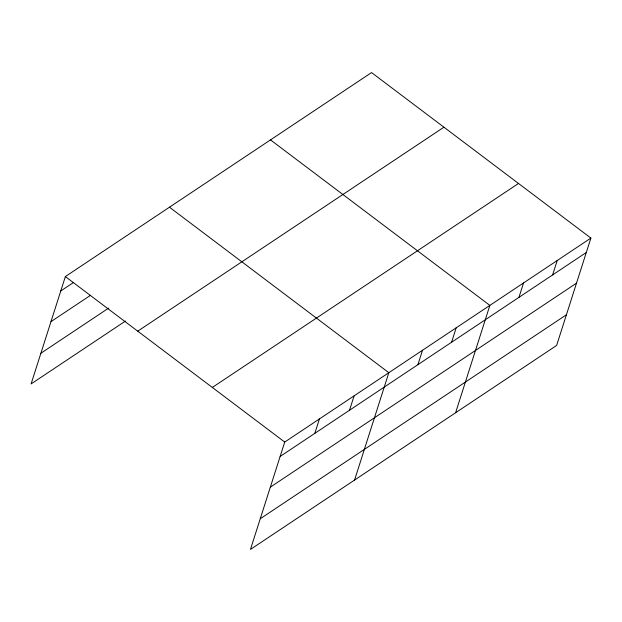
<?xml version="1.0" encoding="UTF-8"?>
<svg xmlns="http://www.w3.org/2000/svg" width="622" height="622" viewBox="0 0 622 622"><rect width="100%" height="100%" fill="white"/><g stroke="black" fill="none" stroke-linecap="round" stroke-linejoin="round"><path stroke-width="0.93" d="M590.9 238.078L284.728 442.063L250.464 549.42L556.636 345.435L590.9 238.078L371.536 72.58L65.364 276.565L31.1 383.922L125.512 321.022M314.825 433.355L319.428 418.94M349.525 410.232L354.128 395.825M354.563 480.067L388.828 372.702L169.464 207.204M417.906 364.679L422.501 350.264M451.588 342.24L456.183 327.833M455.599 412.751L489.864 305.394L270.5 139.896M518.942 297.363L523.545 282.956M552.624 274.924L557.219 260.517M60.762 290.972L73.676 282.372M50.973 321.644L90.517 295.302M40.889 353.249L108.671 308.092M137.75 331.176L443.929 127.191M212.335 387.444L518.507 183.459M280.125 456.47L586.297 252.485M270.337 487.143L576.508 283.158M260.253 518.748L566.424 314.763M65.364 276.565L284.728 442.063"/></g></svg>
